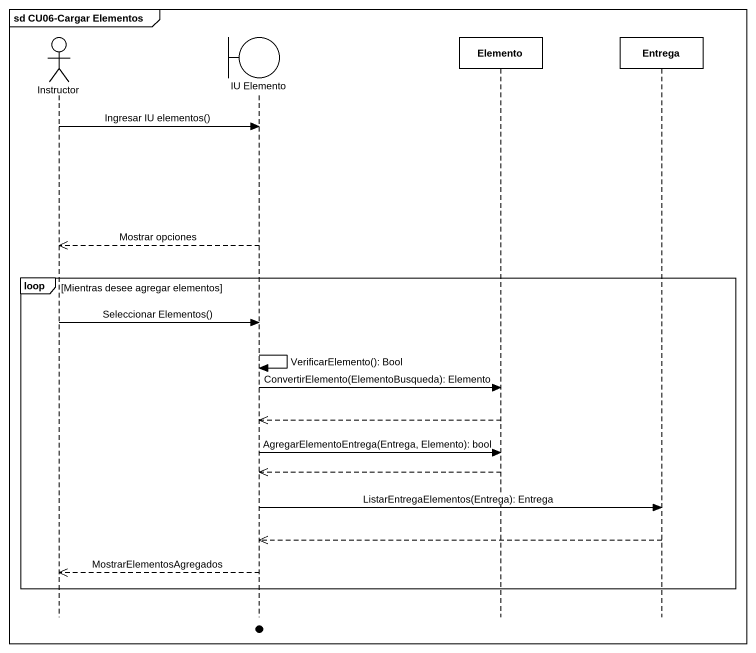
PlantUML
@startuml
mainframe sd CU06-Cargar Elementos
hide footbox
actor Instructor
boundary "IU Elemento" as IU_Elemento
participant Elemento
participant Entrega

Instructor -> IU_Elemento : Ingresar IU elementos()
IU_Elemento -->> Instructor : Mostrar opciones
loop Mientras desee agregar elementos
  Instructor -> IU_Elemento : Seleccionar Elementos()
  IU_Elemento -> IU_Elemento : VerificarElemento(): Bool
  IU_Elemento -> Elemento : ConvertirElemento(ElementoBusqueda): Elemento
  Elemento -->> IU_Elemento
  IU_Elemento -> Elemento : AgregarElementoEntrega(Entrega, Elemento): bool
  Elemento -->> IU_Elemento
  IU_Elemento -> Entrega : ListarEntregaElementos(Entrega): Entrega
  Entrega -->> IU_Elemento
  IU_Elemento -->> Instructor : MostrarElementosAgregados
end
@enduml
